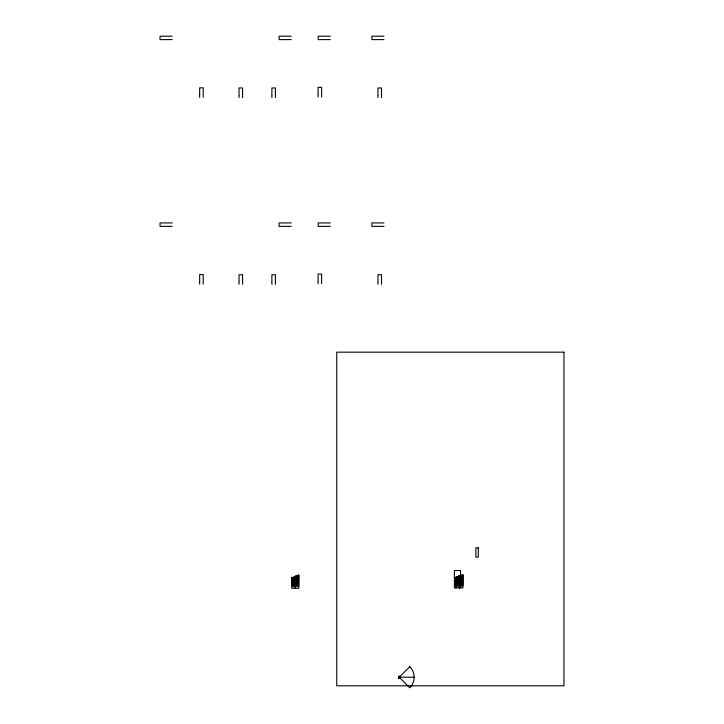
<?xml version="1.0" encoding="UTF-8"?>
<svg xmlns="http://www.w3.org/2000/svg" width="724" height="724" viewBox="0 0 724 724"><rect width="100%" height="100%" fill="white"/><g stroke="black" fill="none" stroke-linecap="round" stroke-linejoin="round"><path stroke-width="1.09" d="M294.903 585.562L295.111 576.476M298.532 585.562L298.741 575.146L291.808 577.68M458.98 585.128L459.197 576.033M462.609 585.128L462.826 574.711M292.252 585.562L292.496 577.426M295.881 585.562L296.125 576.105M456.328 585.128L456.582 576.992M459.957 585.128L460.211 575.671M172.149 36.2L160.04 36.2L160.04 39.603L168.991 39.603M291.211 36.2L279.102 36.2L279.102 39.603L288.043 39.603M330.307 36.2L318.198 36.2L318.198 39.603L327.148 39.603M383.992 36.2L371.874 36.2L371.874 39.603L380.824 39.603M169.561 39.603L172.149 39.603M288.623 39.603L291.211 39.603M327.719 39.603L330.307 39.603M381.394 39.603L383.992 39.603M172.149 222.929L160.04 222.929L160.04 226.34L168.991 226.34M291.211 222.929L279.102 222.929L279.102 226.34L288.043 226.34M330.307 222.929L318.198 222.929L318.198 226.34L327.148 226.34M383.992 222.929L371.874 222.929L371.874 226.34L380.824 226.34M169.561 226.34L172.149 226.34M288.623 226.34L291.211 226.34M327.719 226.34L330.307 226.34M381.394 226.34L383.992 226.34M460.428 575.589L462.211 575.589M296.342 576.023L298.134 576.023M460.211 576.34L462.211 576.34M296.125 576.775L298.134 576.775M456.582 577.091L458.582 577.091M460.211 577.091L462.211 577.091M292.496 577.526L294.505 577.526M296.125 577.526L298.134 577.526M456.582 577.842L458.582 577.842M460.211 577.842L462.211 577.842M292.496 578.277L294.505 578.277M296.125 578.277L298.134 578.277M456.582 578.594L458.582 578.594M460.211 578.594L462.211 578.594M292.496 579.028L294.505 579.028M296.125 579.028L298.134 579.028M456.582 579.345L458.582 579.345M460.211 579.345L462.211 579.345M292.496 579.779L294.505 579.779M296.125 579.779L298.134 579.779M456.582 580.096L458.582 580.096M460.211 580.096L462.211 580.096M292.496 580.53L294.505 580.53M296.125 580.53L298.134 580.53M456.582 580.847L458.582 580.847M460.211 580.847L462.211 580.847M292.496 581.291L294.505 581.291M296.125 581.291L298.134 581.291M456.582 581.598L458.582 581.598M460.211 581.598L462.211 581.598M292.496 582.042L294.505 582.042M296.125 582.042L298.134 582.042M456.582 582.349L458.582 582.349M460.211 582.349L462.211 582.349M292.496 582.793L294.505 582.793M296.125 582.793L298.134 582.793M456.582 584.612L458.582 584.612M460.211 584.612L462.211 584.612M459.197 584.911L459.812 585.128M292.496 585.046L294.505 585.046M296.125 585.046L298.134 585.046M398.879 676.886L399.621 676.886M399.005 677.031L399.485 677.031L399.005 677.51M398.924 677.166L414.137 677.248M398.924 677.365L399.811 677.365L399.811 678.008L398.924 678.008M398.879 677.646L399.621 677.646M399.024 678.098L398.815 676.424L399.811 676.524L399.811 677.166M462.464 585.128L462.211 574.937M458.835 585.128L458.582 576.259M298.378 585.562L298.134 575.372M294.749 585.562L294.505 576.693M456.183 585.128L455.966 577.218M295.727 585.562L295.111 585.345L295.184 588.304L291.808 588.304L291.881 577.652M462.609 574.793L462.609 586.25L462.464 574.847M461.206 576.051L461.206 586.25M460.527 587.87L460.527 570.53L454.41 570.53L454.41 587.87L462.898 587.87L462.898 574.684L455.894 577.245L455.894 587.87M459.957 575.761L459.957 586.25L459.812 575.815M459.595 575.888L459.595 584.911M459.523 584.911L459.523 587.87M459.269 584.911L459.269 587.87M458.98 576.114L458.98 586.25L458.835 576.168M457.577 577.381L457.577 586.25M456.328 577.082L456.328 586.25L456.183 577.137M399.666 676.424L399.666 678.098L399.024 678.515L399.024 676.017L399.449 676.424M399.548 676.524L399.548 678.008M381.494 97.568L381.494 87.984L377.964 87.984L377.964 95.061M381.494 284.297L381.494 274.713L377.964 274.713L377.964 281.79M377.964 95.514L377.964 97.568M377.964 282.242L377.964 284.297M321.61 96.944L321.61 87.369L318.08 87.369L318.08 94.446M321.61 283.681L321.61 274.097L318.08 274.097L318.08 281.174M318.08 94.898L318.08 96.944M318.08 281.627L318.08 283.681M298.813 575.118L298.813 588.304L295.437 588.304L295.51 576.331M298.532 575.227L298.532 586.684L298.378 575.281M297.13 576.494L297.13 586.684M295.881 576.195L295.881 586.684L295.727 576.25M294.903 576.548L294.903 586.684L294.749 576.603M293.501 577.815L293.501 586.684M292.252 577.517L292.252 586.684L292.098 577.571M275.419 97.559L275.419 87.975L271.889 87.975L271.889 95.052M275.419 284.288L275.419 274.713L271.889 274.713L271.889 281.79M271.889 95.514L271.889 97.559M271.889 282.242L271.889 284.288M242.558 97.559L242.558 87.975L239.029 87.975L239.029 95.052M242.558 284.288L242.558 274.713L239.029 274.713L239.029 281.79M239.029 95.514L239.029 97.559M239.029 282.242L239.029 284.288M203.209 97.396L203.209 87.812L199.679 87.812L199.679 94.889M203.209 284.125L203.209 274.541L199.679 274.541L199.679 281.618M199.679 95.342L199.679 97.396M199.679 282.079L199.679 284.125M409.775 666.704L399.223 677.248L409.775 687.8A14.914 14.914 0 0 0 409.775 666.704M563.96 352.163L336.751 352.163L336.751 685.809L563.96 685.809L563.96 352.163M478.274 547.833L475.876 547.833L475.876 557.145L478.274 557.145L478.274 547.833"/></g></svg>
